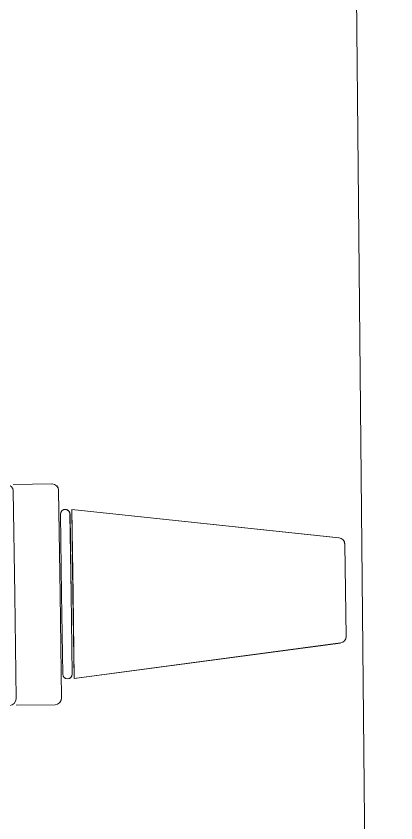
# Model space of a CAD drawing. Header units: millimetres. Extents: x 26282 to 30760, y 1404 to 4574.
# Drawn here: x 28178.72 to 28184.57, y 2864.61 to 2877.03 of the extents above; entities that cross this region are included whole.
import ezdxf

# ---------------------------------------------------------------- set-up
doc = ezdxf.new("R2010")
doc.units = ezdxf.units.MM
doc.header["$LTSCALE"] = 0.25
for name, color, linetype, lineweight in [('AB-DUV', 4, 'Continuous', 50), ('B_BOSLUK', 4, 'Continuous', 0), ('DOĞRAMA', 30, 'Continuous', 20)]:
    doc.layers.add(name, color=color, linetype=linetype, lineweight=lineweight)

# ---------------------------------------------------------------- blocks, each defined once
blk = doc.blocks.new('ISP-ROTO')
for p, q in [((-8.1, 67.12), (-13, 26)), ((-7.11, 68), (0, 68)), ((7.11, 68), (0, 68)), ((8.1, 67.12), (13, 26)), ((-13, 26), (0, 26)), ((13, 26), (0, 26)), ((-16, 24), (0, 24)), ((16, 24), (0, 24)), ((-17, 23), (-17, 17)), ((17, 23), (17, 17)), ((-16, 17), (0, 17)), ((16, 17), (0, 17)), ((-17, 16), (-17, 0)), ((17, 16), (17, 0)), ((-17, 0), (0, 0)), ((17, 0), (0, 0))]:
    blk.add_line(p, q)
for points in [[(0, 25.7), (-12.32, 25.7, 1), (-12.32, 24.24), (0, 24.24)], [(0, 25.7), (12.32, 25.7, -1), (12.32, 24.24), (0, 24.24)]]:
    blk.add_lwpolyline(points, format="xyb")
for centre, start, end in [((-7.11, 67), 90, 173.211), ((7.11, 67), 6.789, 90), ((-16, 23), 90, 180), ((16, 23), 0, 90), ((-16, 16), 90, 180), ((16, 16), 0, 90)]:
    blk.add_arc(centre, 1, start, end)
blk = doc.blocks.new('A$C24106D73')
at = {"layer": 'DOĞRAMA'}
blk.add_blockref('ISP-ROTO', (470.33, 108.43), dxfattribs=at)
blk = doc.blocks.new('A$C187D15ED')
at = {"layer": 'B_BOSLUK', "lineweight": 0}
blk.add_lwpolyline([(8614.146, 2609.903), (8613.172, 2709.874)], dxfattribs=at)
at = {"layer": 'DOĞRAMA', "color": 155, "xscale": 0.0999999999999993, "yscale": 0.0999999999999993, "zscale": 0.0999999999999993, "rotation": 270.7970392650153}
blk.add_blockref('A$C24106D73', (8595.073, 2709.944), dxfattribs=at)
blk.add_blockref('A$C24106D73', (8595.073, 2709.944), dxfattribs=at)

msp = doc.modelspace()

# ---------------------------------------------------------------- block references
at = {"layer": 'AB-DUV', "ltscale": 100}
msp.add_blockref('A$C187D15ED', (19570.424, 205.028, 5.126), dxfattribs=at)

# ---------------------------------------------------------------- next in the draw order: linework, layer by layer
at = {"layer": 'DOĞRAMA'}
for p, q in [((28179.268, 2869.825, 5.126), (28178.668, 2869.817, 5.126)), ((28179.37, 2869.727, 5.126), (28179.392, 2868.127, 5.126)), ((28183.692, 2868.997, 5.126), (28179.574, 2869.43, 5.126)), ((28179.574, 2869.43, 5.126), (28179.592, 2868.13, 5.126)), ((28183.782, 2868.899, 5.126), (28183.792, 2868.188, 5.126)), ((28183.802, 2867.477, 5.126), (28183.792, 2868.188, 5.126)), ((28179.414, 2866.527, 5.126), (28179.392, 2868.127, 5.126)), ((28179.61, 2866.83, 5.126), (28179.592, 2868.13, 5.126)), ((28183.715, 2867.376, 5.126), (28179.61, 2866.83, 5.126)), ((28179.316, 2866.426, 5.126), (28178.716, 2866.417, 5.126))]:
    msp.add_line(p, q, dxfattribs=at)
at = {"layer": 'DOĞRAMA', "elevation": 5.126}
for points in [[(28179.562, 2868.129), (28179.545, 2869.361, 1), (28179.399, 2869.359), (28179.416, 2868.127)], [(28179.562, 2868.129), (28179.579, 2866.897, -1), (28179.433, 2866.895), (28179.416, 2868.127)]]:
    msp.add_lwpolyline(points, format="xyb", dxfattribs=at)
at = {"layer": 'DOĞRAMA'}
for centre, start, end in [((28179.27, 2869.725, 5.126), 0.797, 90.797), ((28183.682, 2868.898, 5.126), 0.797, 84.0081), ((28183.702, 2867.476, 5.126), 277.586, 0.797), ((28179.314, 2866.526, 5.126), 270.797, 0.797)]:
    msp.add_arc(centre, 0.1, start, end, dxfattribs=at)

doc.saveas('drawing.dxf')
